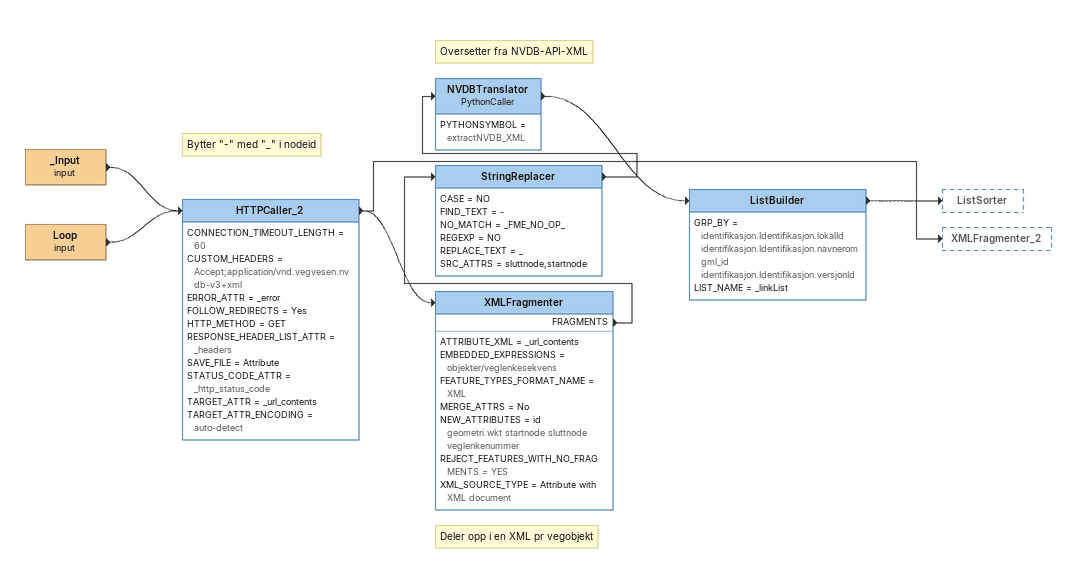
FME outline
_Input (input)
    -> HTTPCaller_2
Loop (input)
    -> HTTPCaller_2
HTTPCaller_2
    CONNECTION_TIMEOUT_LENGTH = 60
    CUSTOM_HEADERS = Accept;application/vnd.vegvesen.nvdb-v3+xml
    ERROR_ATTR = _error
    FOLLOW_REDIRECTS = Yes
    HTTP_METHOD = GET
    RESPONSE_HEADER_LIST_ATTR = _headers
    SAVE_FILE = Attribute
    STATUS_CODE_ATTR = _http_status_code
    TARGET_ATTR = _url_contents
    TARGET_ATTR_ENCODING = auto-detect
    -> XMLFragmenter_2
    -> XMLFragmenter
Note: Deler opp i en XML pr vegobjekt
XMLFragmenter
    ATTRIBUTE_XML = _url_contents
    EMBEDDED_EXPRESSIONS = objekter/veglenkesekvens
    FEATURE_TYPES_FORMAT_NAME = XML
    MERGE_ATTRS = No
    NEW_ATTRIBUTES = id geometri.wkt startnode sluttnode veglenkenummer
    REJECT_FEATURES_WITH_NO_FRAGMENTS = YES
    XML_SOURCE_TYPE = Attribute with XML document
    FRAGMENTS -> StringReplacer
Note: Bytter "-" med "_" i nodeid
StringReplacer
    CASE = NO
    FIND_TEXT = -
    NO_MATCH = _FME_NO_OP_
    REGEXP = NO
    REPLACE_TEXT = _
    SRC_ATTRS = sluttnode,startnode
    -> NVDBTranslator
Note: Oversetter fra NVDB-API-XML
NVDBTranslator: PythonCaller
    PYTHONSYMBOL = extractNVDB_XML
    -> ListBuilder
ListBuilder
    GRP_BY = identifikasjon.Identifikasjon.lokalId identifikasjon.Identifikasjon.navnerom gml_id identifikasjon.Identifikasjon.versjonId
    LIST_NAME = _linkList
    -> ListSorter
